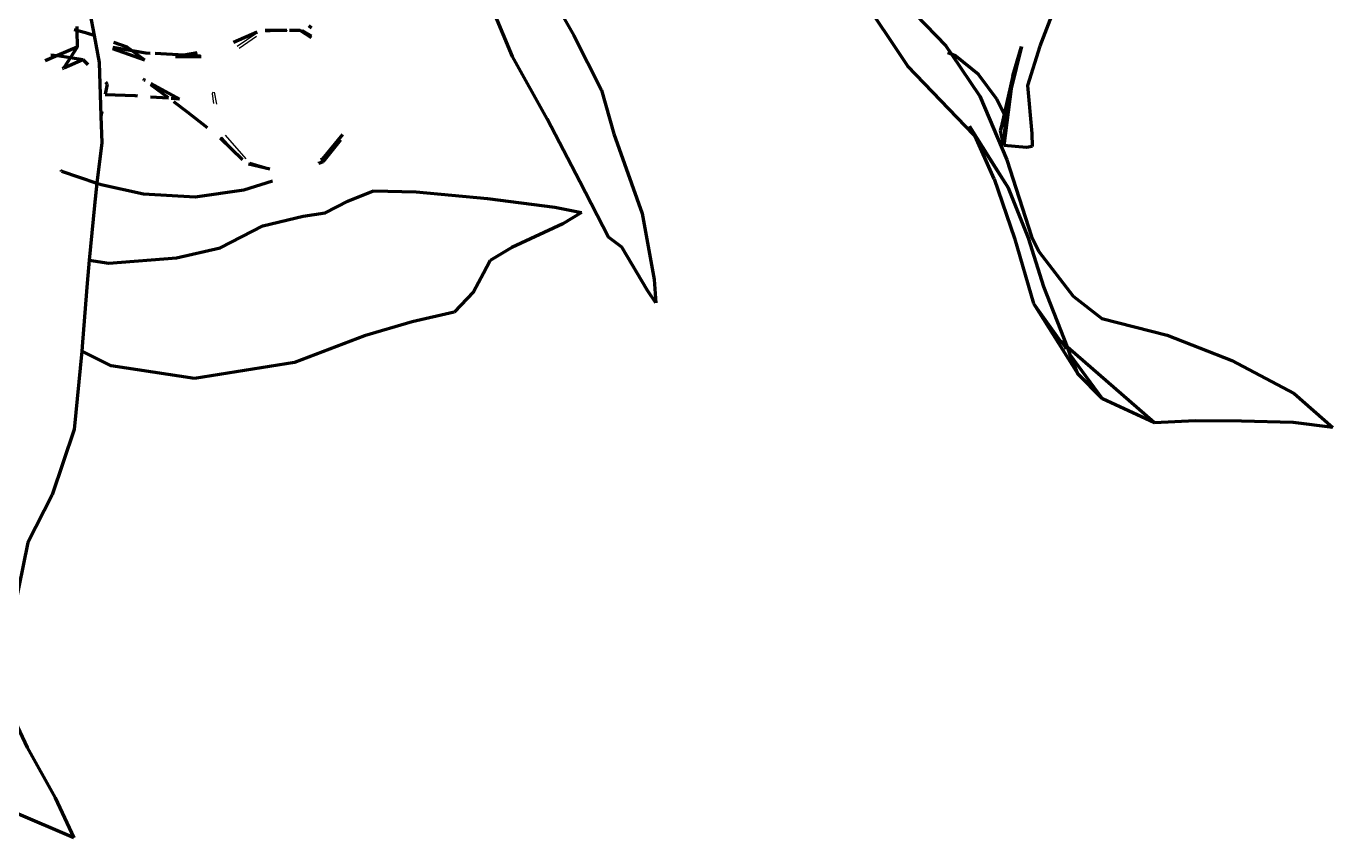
# Model space of a CAD drawing. Header units: millimetres. Extents: x 4307 to 31003, y 2809 to 20009.
# Drawn here: x 8052.2 to 8154.4, y 17154.8 to 17218.3 of the extents above; entities that cross this region are included whole.
import ezdxf

# ---------------------------------------------------------------- set-up
doc = ezdxf.new("R2010")
doc.units = ezdxf.units.MM
doc.layers.add('ProfileEdges', color=7, linetype='Continuous')

msp = doc.modelspace()

# ---------------------------------------------------------------- linework, layer by layer
for p, q in [((8070.28, 17217.75), (8068.75, 17216.69)), ((8070.24, 17217.49), (8068.89, 17216.54)), ((8072.63, 17217.96), (8070.98, 17217.83)), ((8072.67, 17217.92), (8072.63, 17217.96)), ((8073.46, 17217.96), (8072.86, 17217.93)), ((8073.87, 17217.98), (8073.66, 17217.96)), ((8074.57, 17217.57), (8073.87, 17217.98)), ((8066.84, 17213.14), (8066.78, 17213.01)), ((8066.78, 17213.01), (8066.9, 17212.25)), ((8066.95, 17213.13), (8067.12, 17212.19)), ((8067.53, 17209.6), (8069.15, 17207.84)), ((8067.81, 17209.76), (8069.41, 17207.93)), ((8069.74, 17207.66), (8071.21, 17207.22))]:
    msp.add_line(p, q)
at = {"layer": 'ProfileEdges', "lineweight": 211}
for p, q in [((8090.26, 17215.91), (8087.97, 17221.39)), ((8092.65, 17221.76), (8095.07, 17217.56)), ((8121.17, 17215.17), (8117.4, 17220.85)), ((8057.23, 17219.32), (8057.55, 17217.55)), ((8121.78, 17219.2), (8124.13, 17216.76)), ((8132.67, 17219.78), (8131.49, 17216.73)), ((8056.22, 17218.25), (8056.22, 17217.95)), ((8074.34, 17218.35), (8074.56, 17218.16)), ((8056.22, 17217.95), (8056, 17218.01)), ((8057.08, 17217.71), (8056.22, 17217.95)), ((8056.22, 17217.95), (8056.23, 17216.65)), ((8057.55, 17217.55), (8057.08, 17217.71)), ((8057.55, 17217.55), (8057.95, 17215.45)), ((8070.3, 17217.83), (8068.46, 17217.01)), ((8072.63, 17217.96), (8070.92, 17217.96)), ((8073.46, 17217.96), (8072.84, 17217.96)), ((8073.66, 17217.96), (8073.46, 17217.96)), ((8074.55, 17217.38), (8073.66, 17217.96)), ((8095.07, 17217.56), (8097.22, 17213.29)), ((8054.18, 17216.06), (8054.69, 17215.99)), ((8056.23, 17216.65), (8054.69, 17215.99)), ((8056.23, 17216.65), (8055.7, 17215.84)), ((8061.53, 17215.63), (8059.01, 17216.51)), ((8060.54, 17216.36), (8059.02, 17216.61)), ((8060.15, 17216.64), (8059.09, 17217.01)), ((8060.54, 17216.36), (8060.15, 17216.64)), ((8061.59, 17216.18), (8060.54, 17216.36)), ((8061.53, 17215.63), (8060.54, 17216.36)), ((8061.93, 17216.16), (8061.59, 17216.18)), ((8064.57, 17216.01), (8062.32, 17216.14)), ((8065.61, 17216.21), (8064.57, 17216.01)), ((8124.13, 17216.76), (8124.58, 17216.09)), ((8124.58, 17216.09), (8124.3, 17216.21)), ((8124.58, 17216.09), (8126.79, 17212.82)), ((8124.92, 17215.95), (8124.58, 17216.09)), ((8130.05, 17216.7), (8129.25, 17213.41)), ((8129.38, 17214.41), (8130.05, 17216.7)), ((8131.49, 17216.73), (8130.52, 17213.65)), ((8054.69, 17215.99), (8053.72, 17215.57)), ((8054.69, 17215.99), (8055.7, 17215.84)), ((8055.18, 17215.03), (8055.16, 17215)), ((8055.7, 17215.84), (8055.18, 17215.03)), ((8055.18, 17215.03), (8056.67, 17215.69)), ((8055.7, 17215.84), (8056.67, 17215.69)), ((8056.67, 17215.69), (8057.06, 17215.3)), ((8057.95, 17215.45), (8058.09, 17211.26)), ((8064.57, 17216.01), (8063.93, 17215.9)), ((8065.93, 17215.89), (8063.93, 17215.9)), ((8065.87, 17215.94), (8064.57, 17216.01)), ((8092.98, 17211.05), (8090.26, 17215.91)), ((8126.33, 17209.79), (8121.17, 17215.17)), ((8126.68, 17214.51), (8124.92, 17215.95)), ((8055.08, 17214.98), (8055.16, 17215)), ((8061.47, 17214.09), (8061.39, 17214.15)), ((8061.47, 17214.09), (8061.54, 17214.07)), ((8128.12, 17212.59), (8126.68, 17214.51)), ((8129.38, 17214.41), (8128.71, 17211.42)), ((8129.38, 17214.41), (8128.89, 17211.92)), ((8129.38, 17214.41), (8129.25, 17213.41)), ((8058.57, 17213.76), (8058.42, 17212.98)), ((8058.44, 17213.9), (8058.57, 17213.76)), ((8063.37, 17212.68), (8061.98, 17213.71)), ((8061.99, 17213.82), (8064.24, 17212.59)), ((8097.22, 17213.29), (8098.19, 17209.88)), ((8129.25, 17213.41), (8128.66, 17208.97)), ((8129.25, 17213.41), (8128.89, 17211.92)), ((8130.52, 17213.65), (8130.87, 17209.89)), ((8060.78, 17212.84), (8058.42, 17212.92)), ((8060.94, 17212.83), (8060.78, 17212.84)), ((8063.37, 17212.65), (8061.96, 17212.75)), ((8064.24, 17212.59), (8063.59, 17212.64)), ((8064.87, 17211.57), (8063.79, 17212.38)), ((8126.79, 17212.82), (8128.9, 17207.83)), ((8128.71, 17211.42), (8128.12, 17212.59)), ((8058.15, 17211.61), (8058.09, 17211.26)), ((8058.09, 17211.26), (8058.15, 17209.17)), ((8066.42, 17210.33), (8064.87, 17211.57)), ((8095.53, 17206.15), (8092.98, 17211.05)), ((8128.71, 17211.42), (8128.42, 17210.14)), ((8128.42, 17210.14), (8128.75, 17211.33)), ((8128.66, 17208.97), (8128.87, 17211.82)), ((8128.75, 17211.33), (8128.71, 17211.42)), ((8128.87, 17211.82), (8128.75, 17211.33)), ((8128.89, 17211.92), (8128.87, 17211.82)), ((8126, 17210.48), (8129.03, 17205.63)), ((8126.33, 17209.79), (8126, 17210.48)), ((8128.66, 17208.97), (8128.42, 17210.14)), ((8058.15, 17209.17), (8057.78, 17206.01)), ((8069.15, 17207.84), (8067.4, 17209.53)), ((8075.44, 17207.92), (8077, 17209.82)), ((8075.5, 17207.71), (8076.84, 17209.41)), ((8098.19, 17209.88), (8100.39, 17203.65)), ((8126.42, 17209.69), (8126.33, 17209.79)), ((8129.03, 17205.63), (8126.42, 17209.69)), ((8127.91, 17206.36), (8126.42, 17209.69)), ((8130.44, 17208.8), (8128.66, 17208.97)), ((8130.88, 17208.89), (8130.44, 17208.8)), ((8130.87, 17209.89), (8130.88, 17208.89)), ((8075.27, 17207.86), (8075.44, 17207.92)), ((8055.02, 17206.96), (8054.95, 17207.03)), ((8055.02, 17206.96), (8057.78, 17206.01)), ((8069.64, 17207.54), (8071.3, 17207.13)), ((8075.12, 17207.59), (8075.1, 17207.55)), ((8075.12, 17207.59), (8075.5, 17207.71)), ((8128.9, 17207.83), (8130.83, 17201.85)), ((8057.78, 17206.01), (8057.58, 17204.26)), ((8057.78, 17206.01), (8058.11, 17205.9)), ((8058.11, 17205.9), (8061.41, 17205.19)), ((8069.25, 17205.49), (8071.5, 17206.19)), ((8097.78, 17201.79), (8095.53, 17206.15)), ((8127.91, 17206.36), (8129.51, 17201.72)), ((8061.41, 17205.19), (8065.45, 17204.95)), ((8065.45, 17204.95), (8069.25, 17205.49)), ((8077.39, 17204.61), (8079.39, 17205.43)), ((8079.39, 17205.43), (8082.73, 17205.35)), ((8082.73, 17205.35), (8088.31, 17204.81)), ((8088.31, 17204.81), (8093.57, 17204.14)), ((8130.61, 17201.71), (8129.03, 17205.63)), ((8057.58, 17204.26), (8057.18, 17199.99)), ((8075.61, 17203.71), (8077.39, 17204.61)), ((8093.57, 17204.14), (8095.67, 17203.73)), ((8070.76, 17202.68), (8073.91, 17203.44)), ((8073.91, 17203.44), (8075.61, 17203.71)), ((8094.19, 17202.83), (8090.21, 17201)), ((8095.67, 17203.73), (8094.19, 17202.83)), ((8100.39, 17203.65), (8101.34, 17198.5)), ((8067.42, 17200.97), (8070.76, 17202.68)), ((8098.82, 17201.02), (8097.78, 17201.79)), ((8130.83, 17201.85), (8131.41, 17200.68)), ((8064, 17200.18), (8067.42, 17200.97)), ((8090.21, 17201), (8088.52, 17199.96)), ((8100.82, 17197.63), (8098.82, 17201.02)), ((8129.51, 17201.72), (8130.99, 17196.6)), ((8131.81, 17197.91), (8130.61, 17201.71)), ((8057.18, 17199.99), (8057.02, 17198.19)), ((8057.18, 17199.99), (8058.7, 17199.76)), ((8058.7, 17199.76), (8064, 17200.18)), ((8088.52, 17199.96), (8088, 17198.99)), ((8131.41, 17200.68), (8134.1, 17197.19)), ((8088, 17198.99), (8087.21, 17197.53)), ((8057.02, 17198.19), (8056.66, 17193.59)), ((8101.34, 17198.5), (8101.48, 17196.67)), ((8133.64, 17193.2), (8131.81, 17197.91)), ((8087.21, 17197.53), (8085.71, 17195.93)), ((8101.48, 17196.67), (8100.82, 17197.63)), ((8134.1, 17197.19), (8136.34, 17195.44)), ((8085.71, 17195.93), (8082.43, 17195.19)), ((8130.99, 17196.6), (8134.45, 17191.11)), ((8130.99, 17196.6), (8133.07, 17193.7)), ((8082.43, 17195.19), (8078.69, 17194.09)), ((8136.34, 17195.44), (8141.44, 17194.13)), ((8056.66, 17193.59), (8056.59, 17192.88)), ((8078.69, 17194.09), (8073.21, 17192)), ((8133.15, 17193.63), (8133.07, 17193.7)), ((8133.36, 17193.44), (8133.15, 17193.63)), ((8133.15, 17193.63), (8133.51, 17193.14)), ((8141.44, 17194.13), (8146.5, 17192.16)), ((8056.59, 17192.88), (8055.99, 17186.76)), ((8058.9, 17191.73), (8056.59, 17192.88)), ((8133.55, 17193.03), (8133.51, 17193.14)), ((8140.45, 17187.29), (8133.64, 17193.2)), ((8133.87, 17192.6), (8133.64, 17193.2)), ((8136.38, 17189.17), (8133.87, 17192.6)), ((8134.45, 17191.11), (8133.87, 17192.6)), ((8065.41, 17190.75), (8058.9, 17191.73)), ((8073.21, 17192), (8065.41, 17190.75)), ((8146.5, 17192.16), (8151.36, 17189.58)), ((8136.38, 17189.17), (8134.45, 17191.11)), ((8151.36, 17189.58), (8154.39, 17186.92)), ((8140.45, 17187.29), (8136.38, 17189.17)), ((8143.62, 17187.44), (8140.45, 17187.29)), ((8147.24, 17187.42), (8143.62, 17187.44)), ((8055.99, 17186.76), (8054.29, 17181.66)), ((8151.3, 17187.31), (8147.24, 17187.42)), ((8154.39, 17186.92), (8151.3, 17187.31)), ((8054.29, 17181.66), (8052.37, 17177.92)), ((8052.37, 17177.92), (8051.32, 17172.68)), ((8050.01, 17166.81), (8052.33, 17161.9)), ((8052.33, 17161.9), (8054.51, 17157.96)), ((8054.51, 17157.96), (8055.97, 17154.84)), ((8055.97, 17154.84), (8051.29, 17156.85))]:
    msp.add_line(p, q, dxfattribs=at)

doc.saveas('drawing.dxf')
